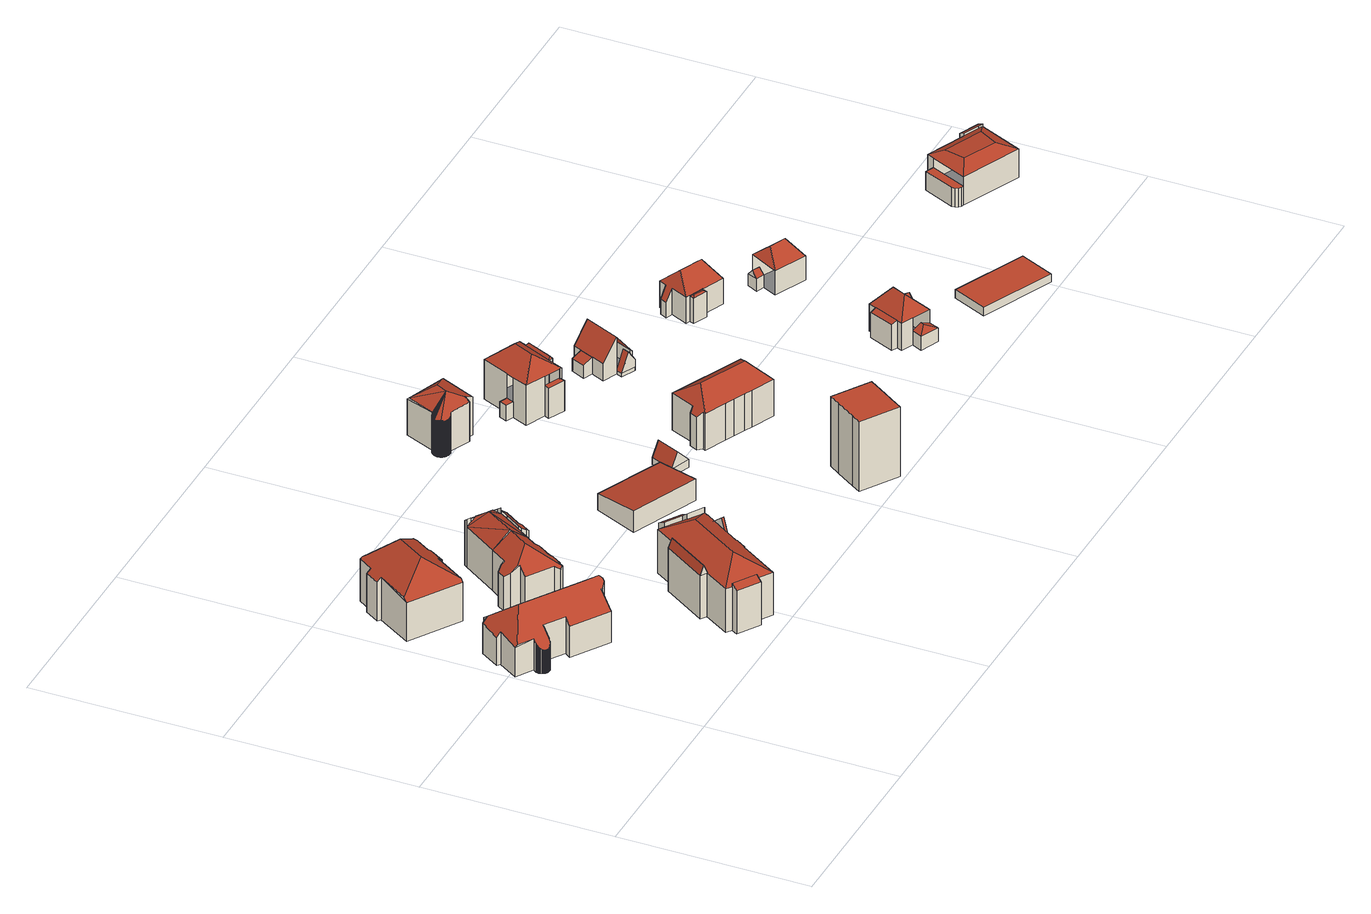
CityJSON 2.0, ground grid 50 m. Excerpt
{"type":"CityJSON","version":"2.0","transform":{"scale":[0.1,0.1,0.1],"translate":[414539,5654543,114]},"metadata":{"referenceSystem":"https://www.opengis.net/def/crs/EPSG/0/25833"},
"CityObjects":{
"building1":{"type":"Building","attributes":{"Dachtyp_tdc":"tdcFreeFormRoof","Gemeindeschluessel":14612000,"Dachneigung":41.17,"QualitaetDacherkennung":55,"Geometrietyp2DReferenz":"3000","measuredHeight":14.69,"function":"31001_9998","roofType":"5000"},"geometry":[{"type":"Solid","lod":"2","boundaries":[[[[0,1,2,3]],[[1,4,5,2]],[[4,6,7,5]],[[6,8,9,7]],[[8,10,11,9]],[[10,12,13,11]],[[12,14,15,13]],[[14,16,17,15]],[[16,18,19,17]],[[18,20,21,19]],[[20,22,23,21]],[[22,24,25,23]],[[24,26,27,25]],[[26,28,29,27]],[[28,30,31,29]],[[30,32,33,31]],[[32,34,35,33]],[[34,36,37,35]],[[36,38,39,37]],[[38,40,41,39]],[[40,42,43,41]],[[42,44,45,43]],[[44,46,47,45]],[[46,48,49,47]],[[48,50,51,49]],[[50,52,53,51]],[[52,54,55,53]],[[54,56,57,55]],[[56,58,59,57]],[[58,60,61,59]],[[60,62,63,61]],[[62,64,65,63]],[[64,66,67,65]],[[66,68,69,67]],[[68,70,71,69]],[[70,72,73,71]],[[72,74,75,73]],[[74,76,77,75]],[[76,78,79,77]],[[78,80,81,79]],[[80,82,83,81]],[[82,84,85,83]],[[84,86,87,85]],[[86,88,89,87]],[[88,90,91,89]],[[90,92,93,91]],[[92,94,95,93]],[[94,96,97,95]],[[96,98,99,97]],[[98,100,101,99]],[[100,102,103,101]],[[102,104,105,103]],[[104,106,107,105]],[[106,108,109,107]],[[108,110,111,109]],[[110,112,113,111]],[[112,114,115,113]],[[114,116,117,115]],[[116,118,119,117]],[[118,120,121,119]],[[120,122,123,121]],[[122,0,3,123]],[[124,125,122,120,118,116,114,126]],[[80,78,76,74,72,70,68,66,64,62,60,58,56,54,52,50,48,46,44,42,40,38,36,34,32,30,28,26,24,22,20,18,127,124,126,112,110,108,106,104,102,100,98,96,94,92,90,88,86,84,82]],[[127,16,14,12,10,8,6,4,1,0,125,124]],[[18,16,127]],[[114,112,126]],[[0,122,125]],[[3,2,5,7,9,11,13,15,17,19,21,23,25,27,29,31,33,35,37,39,41,43,45,47,49,51,53,55,57,59,61,63,65,67,69,71,73,75,77,79,81,83,85,87,89,91,93,95,97,99,101,103,105,107,109,111,113,115,117,119,121,123]]]],"semantics":{"surfaces":[{"type":"WallSurface"},{"type":"RoofSurface"},{"type":"GroundSurface"}],"values":[[0,0,0,0,0,0,0,0,0,0,0,0,0,0,0,0,0,0,0,0,0,0,0,0,0,0,0,0,0,0,0,0,0,0,0,0,0,0,0,0,0,0,0,0,0,0,0,0,0,0,0,0,0,0,0,0,0,0,0,0,0,0,1,1,1,0,0,0,2]]}}]},
"building2":{"type":"Building","attributes":{"Dachtyp_tdc":"tdcFreeFormRoof","Gemeindeschluessel":14612000,"Dachneigung":37.68,"QualitaetDacherkennung":58,"Geometrietyp2DReferenz":"3000","measuredHeight":17.73,"function":"31001_9998","roofType":"5000"},"geometry":[{"type":"Solid","lod":"2","boundaries":[[[[128,129,130,131]],[[129,132,133,130]],[[132,134,135,133]],[[134,136,137,135]],[[136,138,139,137]],[[138,140,141,139]],[[140,142,143,141]],[[142,144,145,143]],[[144,146,147,145]],[[146,148,149,147]],[[148,150,151,149]],[[150,152,153,151]],[[152,154,155,153]],[[154,156,157,155]],[[156,158,159,157]],[[158,128,131,159]],[[160,161,136,134,132,129,162]],[[148,163,164,165,150]],[[164,160,162,128,158,156,154,152,165]],[[140,138,161,160,164,163,146,144,142]],[[138,136,161]],[[129,128,162]],[[148,146,163]],[[152,150,165]],[[131,130,133,135,137,139,141,143,145,147,149,151,153,155,157,159]]]],"semantics":{"surfaces":[{"type":"WallSurface"},{"type":"RoofSurface"},{"type":"GroundSurface"}],"values":[[0,0,0,0,0,0,0,0,0,0,0,0,0,0,0,0,1,1,1,1,0,0,0,0,2]]}}]},
"building3":{"type":"Building","attributes":{"Dachtyp_tdc":"tdcFreeFormRoof","Gemeindeschluessel":14612000,"Dachneigung":38.93,"QualitaetDacherkennung":52,"Geometrietyp2DReferenz":"3000","measuredHeight":15,"function":"31001_9998","roofType":"5000"},"geometry":[{"type":"Solid","lod":"2","boundaries":[[[[166,167,168,169,170,171,172,173,174,175,176,177,178,179,180,181,182,183]],[[184,185,167,166]],[[185,186,168,167]],[[186,187,169,168]],[[187,188,170,169]],[[188,189,171,170]],[[189,190,172,171]],[[190,191,173,172]],[[191,192,174,173]],[[192,193,175,174]],[[193,194,176,175]],[[194,195,177,176]],[[195,196,178,177]],[[196,197,179,178]],[[197,198,180,179]],[[198,199,181,180]],[[199,200,182,181]],[[200,201,183,182]],[[201,184,166,183]],[[202,203,187,186,185,184,204]],[[197,196,195,194,205,202,204,201,200,199,198]],[[202,205,193,192,191,190,189,188,203]],[[188,187,203]],[[194,193,205]],[[184,201,204]]]],"semantics":{"surfaces":[{"type":"GroundSurface"},{"type":"WallSurface"},{"type":"RoofSurface"}],"values":[[0,1,1,1,1,1,1,1,1,1,1,1,1,1,1,1,1,1,1,2,2,2,1,1,1]]}}]},
"building4":{"type":"Building","attributes":{"Gemeindeschluessel":14612000,"Geometrietyp2DReferenz":"3000","function":"31001_9998","roofType":"9999"},"children":["building4-1","building4-2","building4-3","building4-4","building4-5"]},
"building4-1":{"type":"BuildingPart","attributes":{"Dachtyp_tdc":"tdcPolyFlatRoof","Dachneigung":31.34,"QualitaetDacherkennung":45,"Geometrietyp2DReferenz":"3000","measuredHeight":13.12,"roofType":"2100"},"parents":["building4"],"geometry":[{"type":"MultiSurface","lod":"2","boundaries":[[[206,207,208,209]],[[207,210,208]],[[211,212,213,214,215]],[[212,206,209,213]],[[212,211,207,206]],[[209,208,214,213]]],"semantics":{"surfaces":[{"type":"WallSurface"},{"type":"RoofSurface"},{"type":"GroundSurface"}],"values":[0,0,0,0,1,2]}}]},
"building4-2":{"type":"BuildingPart","attributes":{"Dachtyp_tdc":"tdcHipRoof","Dachneigung":33.01,"QualitaetDacherkennung":56,"Geometrietyp2DReferenz":"3000","measuredHeight":16.22,"roofType":"3200"},"parents":["building4"],"geometry":[{"type":"MultiSurface","lod":"2","boundaries":[[[216,217,218,219,220]],[[217,221,222,218]],[[221,223,224,222]],[[225,226,227,228,229]],[[230,231,232,233,234]],[[231,235,236,232]],[[235,237,238,236]],[[237,239,240,238]],[[239,241,242,240]],[[241,215,214,242]],[[210,243,208]],[[243,244,245,208]],[[244,246,247,245]],[[246,248,249,250,247]],[[244,243,210,215,241,251]],[[225,223,221,252]],[[241,239,237,235,231,230,253,254,226,225,252,251]],[[221,217,216,248,246,244,251,252]],[[219,218,222,224,229,228,233,232,236,238,240,242,214,208,245,247,250]]],"semantics":{"surfaces":[{"type":"WallSurface"},{"type":"RoofSurface"},{"type":"GroundSurface"}],"values":[0,0,0,0,0,0,0,0,0,0,0,0,0,0,1,1,1,1,2]}}]},
"building4-3":{"type":"BuildingPart","attributes":{"Dachtyp_tdc":"tdcFreeFormRoof","Dachneigung":68.47,"QualitaetDacherkennung":15,"Geometrietyp2DReferenz":"3000","measuredHeight":14.61,"roofType":"5000"},"parents":["building4"],"geometry":[{"type":"MultiSurface","lod":"2","boundaries":[[[249,255,256,250]],[[255,257,258,256]],[[257,220,219,258]],[[259,260,257,255]],[[259,255,249]],[[260,259,249,220]],[[260,220,257]],[[219,250,256,258]]],"semantics":{"surfaces":[{"type":"WallSurface"},{"type":"RoofSurface"},{"type":"GroundSurface"}],"values":[0,0,0,1,0,1,0,2]}}]},
"building4-4":{"type":"BuildingPart","attributes":{"Dachtyp_tdc":"tdcGableRoof","Dachneigung":66.18,"QualitaetDacherkennung":4,"Geometrietyp2DReferenz":"3000","measuredHeight":14.64,"roofType":"3100"},"parents":["building4"],"geometry":[{"type":"MultiSurface","lod":"2","boundaries":[[[227,261,262,228]],[[261,263,264,262]],[[263,234,233,264]],[[263,261,265]],[[261,227,254,266,265]],[[234,263,265,266,253]],[[228,262,264,233]]],"semantics":{"surfaces":[{"type":"WallSurface"},{"type":"RoofSurface"},{"type":"GroundSurface"}],"values":[0,0,0,0,1,1,2]}}]},
"building4-5":{"type":"BuildingPart","attributes":{"Dachtyp_tdc":"tdcPolyFlatRoof","Dachneigung":32.2,"QualitaetDacherkennung":43,"Geometrietyp2DReferenz":"3000","measuredHeight":13.48,"roofType":"2100"},"parents":["building4"],"geometry":[{"type":"MultiSurface","lod":"2","boundaries":[[[267,268,269,224,223]],[[267,270,271,272,273,268]],[[269,274,275,276,229,224]],[[268,273,274,269]],[[273,272,275,274]],[[272,271,276,275]],[[271,270,225,229,276]]],"semantics":{"surfaces":[{"type":"WallSurface"},{"type":"RoofSurface"},{"type":"GroundSurface"}],"values":[0,1,2,0,0,0,0]}}]},
"building5":{"type":"Building","attributes":{"Gemeindeschluessel":14612000,"Geometrietyp2DReferenz":"3000","function":"31001_9998","roofType":"9999"},"children":["building5-1","building5-2","building5-3"]},
"building5-1":{"type":"BuildingPart","attributes":{"Dachtyp_tdc":"tdcPolyFlatRoof","Dachneigung":37.74,"QualitaetDacherkennung":50,"Geometrietyp2DReferenz":"3000","measuredHeight":12.41,"roofType":"2100"},"parents":["building5"],"geometry":[{"type":"MultiSurface","lod":"2","boundaries":[[[277,278,279,280,281,282]],[[278,283,284,279]],[[283,285,286,284]],[[285,287,288,286]],[[287,289,290,288]],[[289,291,292,290]],[[291,293,294,292]],[[293,295,296,297,298,294]],[[293,291,289,287,285,283,278,277,295]],[[298,280,279,284,286,288,290,292,294]]],"semantics":{"surfaces":[{"type":"WallSurface"},{"type":"RoofSurface"},{"type":"GroundSurface"}],"values":[0,0,0,0,0,0,0,0,1,2]}}]},
"building5-2":{"type":"BuildingPart","attributes":{"Dachtyp_tdc":"tdcPolyFlatRoof","Dachneigung":37.06,"QualitaetDacherkennung":38,"Geometrietyp2DReferenz":"3000","measuredHeight":13.22,"roofType":"2100"},"parents":["building5"],"geometry":[{"type":"MultiSurface","lod":"2","boundaries":[[[299,300,301,302]],[[300,303,304,301]],[[303,305,306,304]],[[305,307,308,306]],[[307,309,310,308]],[[309,311,312,310]],[[311,313,314,315,316,312]],[[317,318,319,320,321]],[[317,322,323,313,311,309,307,305,303,300,299,318]],[[319,302,301,304,306,308,310,312,316,320]],[[318,299,302,319]]],"semantics":{"surfaces":[{"type":"WallSurface"},{"type":"RoofSurface"},{"type":"GroundSurface"}],"values":[0,0,0,0,0,0,0,0,1,2,0]}}]},
"building5-3":{"type":"BuildingPart","attributes":{"Dachtyp_tdc":"tdcGableAndHippedGRoof","Dachneigung":39.47,"QualitaetDacherkennung":71,"Geometrietyp2DReferenz":"3000","measuredHeight":15.18,"roofType":"9999"},"parents":["building5"],"geometry":[{"type":"MultiSurface","lod":"2","boundaries":[[[315,281,280,316]],[[297,324,176,298]],[[324,193,175,176]],[[193,321,320,175]],[[325,326,327,328]],[[326,322,321,327]],[[321,329,327]],[[329,321,193]],[[327,282,314,323,328]],[[327,194,296,282]],[[194,327,329]],[[297,296,194,324]],[[315,314,282,281]],[[324,194,329,193]],[[320,316,280,298,176,175]]],"semantics":{"surfaces":[{"type":"WallSurface"},{"type":"RoofSurface"},{"type":"GroundSurface"}],"values":[0,0,0,0,1,1,1,1,1,1,1,0,0,0,2]}}]},
"building6":{"type":"Building","attributes":{"Dachtyp_tdc":"tdcPolyFlatRoof","Gemeindeschluessel":14612000,"Dachneigung":6.39,"QualitaetDacherkennung":79,"Geometrietyp2DReferenz":"3000","measuredHeight":6,"function":"31001_9998","roofType":"2100"},"geometry":[{"type":"Solid","lod":"2","boundaries":[[[[330,331,332,333]],[[331,334,335,332]],[[334,336,337,335]],[[336,330,333,337]],[[336,334,331,330]],[[333,332,335,337]]]],"semantics":{"surfaces":[{"type":"WallSurface"},{"type":"RoofSurface"},{"type":"GroundSurface"}],"values":[[0,0,0,0,1,2]]}}]},
"building7":{"type":"Building","attributes":{"Dachtyp_tdc":"tdcGableRoof","Gemeindeschluessel":14612000,"Dachneigung":45.56,"QualitaetDacherkennung":6,"Geometrietyp2DReferenz":"3000","measuredHeight":5.97,"function":"31001_9998","roofType":"3100"},"geometry":[{"type":"Solid","lod":"2","boundaries":[[[[338,339,340,341]],[[339,342,343,340]],[[342,344,345,343]],[[344,338,341,345]],[[342,339,346]],[[338,344,347]],[[339,338,347,346]],[[344,342,346,347]],[[341,340,343,345]]]],"semantics":{"surfaces":[{"type":"WallSurface"},{"type":"RoofSurface"},{"type":"GroundSurface"}],"values":[[0,0,0,0,0,0,1,1,2]]}}]},
"building8":{"type":"Building","attributes":{"Dachtyp_tdc":"tdcPolyFlatRoof","Gemeindeschluessel":14612000,"Dachneigung":0,"QualitaetDacherkennung":51,"Geometrietyp2DReferenz":"3000","measuredHeight":19.6,"function":"31001_9998","roofType":"1000"},"geometry":[{"type":"Solid","lod":"2","boundaries":[[[[348,349,350,351]],[[349,352,353,350]],[[352,354,355,353]],[[354,356,357,355]],[[356,358,359,357]],[[358,360,361,359]],[[360,362,363,361]],[[362,348,351,363]],[[362,360,358,356,354,352,349,348]],[[351,350,353,355,357,359,361,363]]]],"semantics":{"surfaces":[{"type":"WallSurface"},{"type":"RoofSurface"},{"type":"GroundSurface"}],"values":[[0,0,0,0,0,0,0,0,1,2]]}}]},
"building9":{"type":"Building","attributes":{"Dachtyp_tdc":"tdcFreeFormRoof","Gemeindeschluessel":14612000,"Dachneigung":26.91,"QualitaetDacherkennung":63,"Geometrietyp2DReferenz":"3000","measuredHeight":13.45,"function":"31001_9998","roofType":"5000"},"geometry":[{"type":"Solid","lod":"2","boundaries":[[[[364,365,366,367]],[[365,368,369,366]],[[368,370,371,369]],[[370,372,373,371]],[[372,374,375,373]],[[374,376,377,375]],[[376,378,379,377]],[[378,380,381,379]],[[380,382,383,381]],[[382,384,385,383]],[[384,386,387,385]],[[386,388,389,387]],[[388,390,391,389]],[[390,392,393,391]],[[392,394,395,393]],[[394,396,397,395]],[[396,398,399,397]],[[398,400,401,399]],[[400,402,403,401]],[[402,404,405,403]],[[404,406,407,405]],[[406,408,409,407]],[[408,410,411,409]],[[410,412,413,411]],[[412,414,415,413]],[[416,417,418,419,420,421,422,423,424,425,426,427,428,429,430,431,432,433,434,435,436,437,438,439,440,441,442,443,444,445]],[[446,447,448,449]],[[450,451,447,446,418,417]],[[449,418,446]],[[414,418,449]],[[412,418,414]],[[410,418,412]],[[408,418,410]],[[406,418,408]],[[404,418,406]],[[402,418,404]],[[400,418,402]],[[398,418,400]],[[396,418,398]],[[394,418,396]],[[392,418,394]],[[390,418,392]],[[388,418,390]],[[386,418,388]],[[384,418,386]],[[384,419,418]],[[382,419,384]],[[382,452,419]],[[380,452,382]],[[380,364,452]],[[378,364,380]],[[378,365,364]],[[376,365,378]],[[376,368,365]],[[374,368,376]],[[374,370,368]],[[370,374,372]],[[416,450,417]],[[448,414,449]],[[415,453,454,455,456,457,458,459,460,461,462,463,464,465,466,467,468,469,470,471,472,473,474,475,476,477,478,479,480,481,482,483,484,485,367,366,369,371,373,375,377,379,381,383,385,387,389,391,393,395,397,399,401,403,405,407,409,411,413]],[[414,448,453,415]],[[448,447,454,453]],[[447,451,455,454]],[[451,450,456,455]],[[450,416,457,456]],[[416,445,458,457]],[[445,444,459,458]],[[444,443,460,459]],[[443,442,461,460]],[[442,441,462,461]],[[441,440,463,462]],[[440,439,464,463]],[[439,438,465,464]],[[438,437,466,465]],[[437,436,467,466]],[[436,435,468,467]],[[435,434,469,468]],[[434,433,470,469]],[[433,432,471,470]],[[432,431,472,471]],[[431,430,473,472]],[[430,429,474,473]],[[429,428,475,474]],[[428,427,476,475]],[[427,426,477,476]],[[426,425,478,477]],[[425,424,479,478]],[[424,423,480,479]],[[423,422,481,480]],[[422,421,482,481]],[[421,420,483,482]],[[420,419,484,483]],[[419,452,485,484]],[[452,364,367,485]]]],"semantics":{"surfaces":[{"type":"WallSurface"},{"type":"RoofSurface"},{"type":"GroundSurface"}],"values":[[0,0,0,0,0,0,0,0,0,0,0,0,0,0,0,0,0,0,0,0,0,0,0,0,0,1,1,1,1,1,1,1,1,1,1,1,1,1,1,1,1,1,1,1,1,1,1,1,1,1,1,1,1,1,1,1,1,0,0,2,0,0,0,0,0,0,0,0,0,0,0,0,0,0,0,0,0,0,0,0,0,0,0,0,0,0,0,0,0,0,0,0,0,0]]}}]},
"building10":{"type":"Building","attributes":{"Dachtyp_tdc":"tdcHipRoof","Gemeindeschluessel":14612000,"Dachneigung":34.28,"QualitaetDacherkennung":64,"Geometrietyp2DReferenz":"3000","measuredHeight":14.24,"function":"31001_9998","roofType":"3200"},"geometry":[{"type":"Solid","lod":"2","boundaries":[[[[486,487,488,489]],[[487,490,491,488]],[[490,492,493,491]],[[492,494,495,493]],[[494,496,497,495]],[[496,498,499,497]],[[498,500,501,499]],[[500,502,503,501]],[[502,504,505,503]],[[504,506,507,505]],[[506,508,509,507]],[[508,510,511,509]],[[510,512,513,511]],[[512,514,515,513]],[[514,516,517,515]],[[516,486,489,517]],[[512,510,508,506,504,502,518]],[[500,498,496,494,492,490,519]],[[502,500,519,518]],[[490,487,486,516,514,512,518,519]],[[489,488,491,493,495,497,499,501,503,505,507,509,511,513,515,517]]]],"semantics":{"surfaces":[{"type":"WallSurface"},{"type":"RoofSurface"},{"type":"GroundSurface"}],"values":[[0,0,0,0,0,0,0,0,0,0,0,0,0,0,0,0,1,1,1,1,2]]}}]},
"building11":{"type":"Building","attributes":{"Gemeindeschluessel":14612000,"Geometrietyp2DReferenz":"3000","function":"31001_9998","roofType":"9999"},"children":["building11-1","building11-2","building11-3","building11-4"]},
"building11-1":{"type":"BuildingPart","attributes":{"Dachtyp_tdc":"tdcFreeFormRoof","Dachneigung":53.97,"QualitaetDacherkennung":37,"Geometrietyp2DReferenz":"3000","measuredHeight":11.8,"roofType":"5000"},"parents":["building11"],"geometry":[{"type":"MultiSurface","lod":"2","boundaries":[[[520,521,522,523]],[[521,524,525,522]],[[524,526,527,525]],[[528,526,524]],[[529,528,524,521]],[[529,521,520]],[[528,529,520,526]],[[523,522,525,527]]],"semantics":{"surfaces":[{"type":"WallSurface"},{"type":"RoofSurface"},{"type":"GroundSurface"}],"values":[0,0,0,1,1,1,1,2]}}]},
"building11-2":{"type":"BuildingPart","attributes":{"Dachtyp_tdc":"tdcPolyFlatRoof","Dachneigung":0,"QualitaetDacherkennung":40,"Geometrietyp2DReferenz":"3000","measuredHeight":4.24,"roofType":"1000"},"parents":["building11"],"geometry":[{"type":"MultiSurface","lod":"2","boundaries":[[[530,531,532,533]],[[531,534,535,532]],[[534,536,537,535]],[[536,534,531,530]],[[533,532,535,537]]],"semantics":{"surfaces":[{"type":"WallSurface"},{"type":"RoofSurface"},{"type":"GroundSurface"}],"values":[0,0,0,1,2]}}]},
"building11-3":{"type":"BuildingPart","attributes":{"Dachtyp_tdc":"tdcFreeFormRoof","Dachneigung":36.94,"QualitaetDacherkennung":73,"Geometrietyp2DReferenz":"3000","measuredHeight":15.28,"roofType":"5000"},"parents":["building11"],"geometry":[{"type":"MultiSurface","lod":"2","boundaries":[[[538,539,540,537,536]],[[539,541,542,540]],[[541,543,523,542]],[[543,520,523]],[[526,544,545,527]],[[544,546,547,545]],[[546,548,549,550,547]],[[551,552,553]],[[551,554,555,552]],[[554,556,530,533,555]],[[544,526,520,543,541,557,558]],[[557,541,539]],[[558,557,539,538,556,554]],[[554,551,548,546,544,558]],[[533,537,540,542,523,527,545,547,550,552,555]]],"semantics":{"surfaces":[{"type":"WallSurface"},{"type":"RoofSurface"},{"type":"GroundSurface"}],"values":[0,0,0,0,0,0,0,0,0,0,1,1,1,1,2]}}]},
"building11-4":{"type":"BuildingPart","attributes":{"Dachtyp_tdc":"tdcPolyFlatRoof","Dachneigung":0,"QualitaetDacherkennung":39,"Geometrietyp2DReferenz":"3000","measuredHeight":8.52,"roofType":"1000"},"parents":["building11"],"geometry":[{"type":"MultiSurface","lod":"2","boundaries":[[[549,559,560,550]],[[559,561,562,560]],[[561,553,552,562]],[[561,559,549,553]],[[552,550,560,562]]],"semantics":{"surfaces":[{"type":"WallSurface"},{"type":"RoofSurface"},{"type":"GroundSurface"}],"values":[0,0,0,1,2]}}]},
"building12":{"type":"Building","attributes":{"Gemeindeschluessel":14612000,"Geometrietyp2DReferenz":"3000","function":"31001_9998","roofType":"9999"},"children":["building12-1","building12-2","building12-3"]},
"building12-1":{"type":"BuildingPart","attributes":{"Dachtyp_tdc":"tdcGableRoof","Dachneigung":51.95,"QualitaetDacherkennung":79,"Geometrietyp2DReferenz":"3000","measuredHeight":10.36,"roofType":"3100"},"parents":["building12"],"geometry":[{"type":"MultiSurface","lod":"2","boundaries":[[[563,564,565,566]],[[564,567,568,565]],[[569,570,571]],[[569,572,573,570]],[[572,574,575,573]],[[574,576,575]],[[577,578,579]],[[577,580,581,578]],[[580,582,583,581]],[[582,584,585,583]],[[584,586,587,585]],[[586,563,566,587]],[[582,580,577,574,572,569]],[[569,564,563,586,584,582]],[[566,565,570,573,575,578,581,583,585,587]]],"semantics":{"surfaces":[{"type":"WallSurface"},{"type":"RoofSurface"},{"type":"GroundSurface"}],"values":[0,0,0,0,0,0,0,0,0,0,0,0,1,1,2]}}]},
"building12-2":{"type":"BuildingPart","attributes":{"Dachtyp_tdc":"tdcPolyFlatRoof","Dachneigung":21.51,"QualitaetDacherkennung":56,"Geometrietyp2DReferenz":"3000","measuredHeight":4.68,"roofType":"2100"},"parents":["building12"],"geometry":[{"type":"MultiSurface","lod":"2","boundaries":[[[588,579,578,589]],[[579,588,590,576]],[[575,591,589,578]],[[576,590,591,575]],[[590,588,589,591]]],"semantics":{"surfaces":[{"type":"WallSurface"},{"type":"RoofSurface"},{"type":"GroundSurface"}],"values":[0,1,2,0,0]}}]},
"building12-3":{"type":"BuildingPart","attributes":{"Dachtyp_tdc":"tdcGableRoof","Dachneigung":68.07,"QualitaetDacherkennung":14,"Geometrietyp2DReferenz":"3000","measuredHeight":6.05,"roofType":"3100"},"parents":["building12"],"geometry":[{"type":"MultiSurface","lod":"2","boundaries":[[[568,592,593,565]],[[592,594,595,593]],[[594,571,570,595]],[[594,596,597,571]],[[567,597,596,598]],[[592,598,596,594]],[[568,567,598,592]],[[570,565,593,595]]],"semantics":{"surfaces":[{"type":"WallSurface"},{"type":"RoofSurface"},{"type":"GroundSurface"}],"values":[0,0,0,1,1,0,0,2]}}]},
"building13":{"type":"Building","attributes":{"Gemeindeschluessel":14612000,"Geometrietyp2DReferenz":"3000","function":"31001_9998","roofType":"9999"},"children":["building13-1","building13-2","building13-3","building13-4"]},
"building13-1":{"type":"BuildingPart","attributes":{"Dachtyp_tdc":"tdcGableRoof","Dachneigung":47.9,"QualitaetDacherkennung":7,"Geometrietyp2DReferenz":"3000","measuredHeight":7.34,"roofType":"3100"},"parents":["building13"],"geometry":[{"type":"MultiSurface","lod":"2","boundaries":[[[599,600,601,602]],[[600,603,604,601]],[[603,605,606,604]],[[603,600,607]],[[600,599,608,607]],[[605,603,607,608]],[[602,601,604,606]]],"semantics":{"surfaces":[{"type":"WallSurface"},{"type":"RoofSurface"},{"type":"GroundSurface"}],"values":[0,0,0,0,1,1,2]}}]},
"building13-2":{"type":"BuildingPart","attributes":{"Dachtyp_tdc":"tdcHipAndGableRoof","Dachneigung":32.19,"QualitaetDacherkennung":55,"Geometrietyp2DReferenz":"3000","measuredHeight":5.06,"roofType":"5000"},"parents":["building13"],"geometry":[{"type":"MultiSurface","lod":"2","boundaries":[[[609,610,611,612]],[[610,613,614,611]],[[613,615,616,614]],[[613,610,617]],[[610,609,618,617]],[[615,613,617,618]],[[612,611,614,616]]],"semantics":{"surfaces":[{"type":"WallSurface"},{"type":"RoofSurface"},{"type":"GroundSurface"}],"values":[0,0,0,1,1,1,2]}}]},
"building13-3":{"type":"BuildingPart","attributes":{"Dachtyp_tdc":"tdcPolyFlatRoof","Dachneigung":21.33,"QualitaetDacherkennung":34,"Geometrietyp2DReferenz":"3000","measuredHeight":7.7,"roofType":"2100"},"parents":["building13"],"geometry":[{"type":"MultiSurface","lod":"2","boundaries":[[[619,620,621,622,623]],[[620,624,625,621]],[[624,626,627,625]],[[626,628,627]],[[624,620,619,626]],[[622,621,625,627]]],"semantics":{"surfaces":[{"type":"WallSurface"},{"type":"RoofSurface"},{"type":"GroundSurface"}],"values":[0,0,0,0,1,2]}}]},
"building13-4":{"type":"BuildingPart","attributes":{"Dachtyp_tdc":"tdcHipRoof","Dachneigung":45.9,"QualitaetDacherkennung":77,"Geometrietyp2DReferenz":"3000","measuredHeight":12.15,"roofType":"3200"},"parents":["building13"],"geometry":[{"type":"MultiSurface","lod":"2","boundaries":[[[628,629,630,627]],[[629,631,632,630]],[[631,633,599,602,632]],[[634,635,609,612,606,605]],[[636,637,638,616,615]],[[637,623,622,638]],[[637,636,635,639]],[[631,629,640]],[[635,634,633,631,640,639]],[[629,628,623,637,639,640]],[[627,630,632,602,606,612,616,638,622]]],"semantics":{"surfaces":[{"type":"WallSurface"},{"type":"RoofSurface"},{"type":"GroundSurface"}],"values":[0,0,0,0,0,0,1,1,1,1,2]}}]},
"building14":{"type":"Building","attributes":{"Gemeindeschluessel":14612000,"Geometrietyp2DReferenz":"3000","function":"31001_9998","roofType":"9999"},"children":["building14-1","building14-2"]},
"building14-1":{"type":"BuildingPart","attributes":{"Dachtyp_tdc":"tdcHipRoof","Dachneigung":41.97,"QualitaetDacherkennung":66,"Geometrietyp2DReferenz":"3000","measuredHeight":11.47,"roofType":"3200"},"parents":["building14"],"geometry":[{"type":"MultiSurface","lod":"2","boundaries":[[[641,642,643,644]],[[642,645,646,643]],[[645,647,648,646]],[[647,649,650,648]],[[649,651,652,653,650]],[[654,655,656]],[[654,657,658,655]],[[657,659,660,658]],[[659,661,662,660]],[[661,663,664,662]],[[663,665,666,664]],[[665,667,668,666]],[[667,669,670,668]],[[669,671,672,670]],[[671,641,644,672]],[[667,665,663,661,659,657,673]],[[647,645,674]],[[657,654,651,649,647,674,673]],[[645,642,641,671,669,667,673,674]],[[644,643,646,648,650,653,655,658,660,662,664,666,668,670,672]]],"semantics":{"surfaces":[{"type":"WallSurface"},{"type":"RoofSurface"},{"type":"GroundSurface"}],"values":[0,0,0,0,0,0,0,0,0,0,0,0,0,0,0,1,1,1,1,2]}}]},
"building14-2":{"type":"BuildingPart","attributes":{"Dachtyp_tdc":"tdcFreeFormRoof","Dachneigung":27.48,"QualitaetDacherkennung":16,"Geometrietyp2DReferenz":"3000","measuredHeight":7.43,"roofType":"5000"},"parents":["building14"],"geometry":[{"type":"MultiSurface","lod":"2","boundaries":[[[675,676,677,650]],[[676,678,679,677]],[[678,656,655,679]],[[652,675,650,653]],[[680,656,678]],[[681,680,678,676]],[[681,676,675,652]],[[680,681,652,656]],[[650,677,679,655,653]]],"semantics":{"surfaces":[{"type":"WallSurface"},{"type":"RoofSurface"},{"type":"GroundSurface"}],"values":[0,0,0,0,1,1,1,1,2]}}]},
"building15":{"type":"Building","attributes":{"Gemeindeschluessel":14612000,"Geometrietyp2DReferenz":"3000","function":"31001_9998","roofType":"9999"},"children":["building15-1","building15-2"]},
"building15-1":{"type":"BuildingPart","attributes":{"Dachtyp_tdc":"tdcGableRoof","Dachneigung":43.41,"QualitaetDacherkennung":14,"Geometrietyp2DReferenz":"3000","measuredHeight":5,"roofType":"3100"},"parents":["building15"],"geometry":[{"type":"MultiSurface","lod":"2","boundaries":[[[682,683,684,685]],[[683,686,687,684]],[[686,688,689,687]],[[686,683,690]],[[683,682,691,690]],[[688,686,690,691]],[[685,684,687,689]]],"semantics":{"surfaces":[{"type":"WallSurface"},{"type":"RoofSurface"},{"type":"GroundSurface"}],"values":[0,0,0,0,1,1,2]}}]},
"building15-2":{"type":"BuildingPart","attributes":{"Dachtyp_tdc":"tdcHipRoof","Dachneigung":39.78,"QualitaetDacherkennung":74,"Geometrietyp2DReferenz":"3000","measuredHeight":10.37,"roofType":"3200"},"parents":["building15"],"geometry":[{"type":"MultiSurface","lod":"2","boundaries":[[[692,693,694,695]],[[693,696,697,694]],[[696,698,699,697]],[[696,693,700]],[[692,698,701]],[[693,692,701,700]],[[698,696,700,701]],[[695,694,697,699,685,689]]],"semantics":{"surfaces":[{"type":"WallSurface"},{"type":"RoofSurface"},{"type":"GroundSurface"}],"values":[0,0,0,1,1,1,1,2]}}]},
"building16":{"type":"Building","attributes":{"Dachtyp_tdc":"tdcPolyFlatRoof","Gemeindeschluessel":14612000,"Dachneigung":0,"QualitaetDacherkennung":94,"Geometrietyp2DReferenz":"3000","measuredHeight":2.31,"function":"31001_2463","roofType":"1000"},"geometry":[{"type":"Solid","lod":"2","boundaries":[[[[702,703,704,705]],[[703,706,707,704]],[[706,708,709,707]],[[708,702,705,709]],[[708,706,703,702]],[[705,704,707,709]]]],"semantics":{"surfaces":[{"type":"WallSurface"},{"type":"RoofSurface"},{"type":"GroundSurface"}],"values":[[0,0,0,0,1,2]]}}]},
"building17":{"type":"Building","attributes":{"Gemeindeschluessel":14612000,"Geometrietyp2DReferenz":"3000","function":"31001_9998","roofType":"9999"},"children":["building17-1","building17-2","building17-3"]},
"building17-1":{"type":"BuildingPart","attributes":{"Dachtyp_tdc":"tdcPolyFlatRoof","Dachneigung":25.23,"QualitaetDacherkennung":42,"Geometrietyp2DReferenz":"3000","measuredHeight":8.62,"roofType":"2100"},"parents":["building17"],"geometry":[{"type":"MultiSurface","lod":"2","boundaries":[[[710,711,712,713,714]],[[715,716,717,718,719]],[[716,710,714,717]],[[716,715,711,710]],[[714,713,718,717]]],"semantics":{"surfaces":[{"type":"WallSurface"},{"type":"RoofSurface"},{"type":"GroundSurface"}],"values":[0,0,0,1,2]}}]},
"building17-2":{"type":"BuildingPart","attributes":{"Dachtyp_tdc":"tdcCutTentRoof","Dachneigung":3.71,"QualitaetDacherkennung":77,"Geometrietyp2DReferenz":"3000","measuredHeight":9.71,"roofType":"9999"},"parents":["building17"],"geometry":[{"type":"MultiSurface","lod":"2","boundaries":[[[720,719,718,721]],[[712,722,723,713]],[[722,724,725,726,723]],[[727,728,729]],[[727,720,721,728]],[[712,719,720,730,731]],[[722,712,731,732]],[[724,722,732,733]],[[720,727,724,733,730]],[[733,732,731,730]],[[721,718,713,723,726,728]]],"semantics":{"surfaces":[{"type":"WallSurface"},{"type":"RoofSurface"},{"type":"GroundSurface"}],"values":[0,0,0,0,0,1,1,1,1,1,2]}}]},
"building17-3":{"type":"BuildingPart","attributes":{"Dachtyp_tdc":"tdcPolyFlatRoof","Dachneigung":0,"QualitaetDacherkennung":10,"Geometrietyp2DReferenz":"3000","measuredHeight":5.22,"roofType":"1000"},"parents":["building17"],"geometry":[{"type":"MultiSurface","lod":"2","boundaries":[[[734,735,736,737]],[[735,738,739,736]],[[738,740,741,739]],[[740,742,743,741]],[[742,729,728,743]],[[725,734,737,726]],[[725,729,742,740,738,735,734]],[[737,736,739,741,743,728,726]]],"semantics":{"surfaces":[{"type":"WallSurface"},{"type":"RoofSurface"},{"type":"GroundSurface"}],"values":[0,0,0,0,0,0,1,2]}}]}
},
"vertices":[
[78,597,95],[195,520,95],[195,520,6],[78,597,6],[181,500,115],[181,500,6],[195,491,115],[195,491,6],[198,496,110],[198,496,6],[290,437,110],[290,437,6],[289,436,111],[289,436,6],[265,399,148],[265,399,6],[268,397,148],[268,397,6],[271,381,147],[271,381,6],[267,376,141],[267,376,6],[252,372,131],[252,372,6],[248,375,131],[248,375,6],[224,338,93],[224,338,6],[129,401,93],[129,401,6],[139,416,109],[139,416,6],[87,450,109],[87,450,6],[72,428,86],[72,428,6],[71,427,84],[71,427,6],[70,426,83],[70,426,6],[70,425,82],[70,425,6],[69,424,81],[69,424,6],[68,423,80],[68,423,6],[67,423,79],[67,423,6],[66,422,78],[66,422,6],[64,421,77],[64,421,6],[63,421,77],[63,421,6],[62,421,76],[62,421,6],[61,420,75],[61,420,6],[60,420,74],[60,420,6],[58,420,73],[58,420,6],[57,420,73],[57,420,6],[56,420,72],[56,420,6],[55,420,72],[55,420,6],[54,420,71],[54,420,6],[52,421,71],[52,421,6],[51,421,71],[51,421,6],[50,422,71],[50,422,6],[49,422,70],[49,422,6],[48,423,70],[48,423,6],[47,424,70],[47,424,6],[46,424,71],[46,424,6],[45,425,71],[45,425,6],[44,426,71],[44,426,6],[43,428,72],[43,428,6],[42,429,72],[42,429,6],[41,431,73],[41,431,6],[41,432,74],[41,432,6],[40,434,75],[40,434,6],[40,436,76],[40,436,6],[39,438,77],[39,438,6],[39,439,78],[39,439,6],[39,441,79],[39,441,6],[40,442,81],[40,442,6],[40,444,82],[40,444,6],[40,446,84],[40,446,6],[46,455,93],[46,455,6],[3,483,87],[3,483,6],[37,535,96],[37,535,6],[28,541,84],[28,541,6],[60,591,92],[60,591,6],[70,585,105],[70,585,6],[83,512,152],[71,586,105],[8,480,93],[269,390,152],
[143,941,122],[168,924,127],[168,924,4],[143,941,4],[176,936,112],[176,936,4],[255,885,111],[255,885,4],[246,871,128],[246,871,4],[272,854,119],[272,854,4],[248,817,119],[248,817,4],[257,812,111],[257,812,4],[232,773,111],[232,773,4],[223,779,119],[223,779,4],[167,691,111],[167,691,4],[36,775,112],[36,775,4],[93,865,122],[93,865,4],[84,871,112],[84,871,4],[108,909,112],[108,909,4],[118,903,122],[118,903,4],[177,855,181],[263,861,128],[148,937,127],[170,696,119],[129,780,181],[40,782,122],
[333,516,2],[328,530,2],[261,574,2],[273,592,2],[251,606,2],[245,622,2],[259,642,2],[276,642,2],[283,637,2],[313,681,2],[393,628,2],[377,604,2],[389,596,2],[366,561,2],[375,555,2],[359,529,2],[355,532,2],[346,517,2],[333,516,94],[328,530,102],[261,574,102],[273,592,122],[251,606,108],[245,622,98],[259,642,98],[276,642,109],[283,637,115],[313,681,114],[393,628,116],[377,604,116],[389,596,104],[366,561,103],[375,555,94],[359,529,93],[355,532,97],[346,517,96],[319,600,152],[267,596,122],[342,517,99],[356,653,152],
[379,89,125],[388,104,136],[388,104,5],[379,89,5],[388,104,127],[446,68,136],[436,52,125],[436,52,5],[446,68,5],[446,68,125],
[491,295,127],[491,294,127],[491,294,5],[491,295,5],[491,295,126],[533,360,127],[533,360,5],[548,350,127],[548,350,5],[643,289,125],[638,280,125],[638,280,100],[638,280,5],[643,289,5],[583,195,124],[572,178,124],[572,178,5],[583,195,5],[583,195,63],[575,176,122],[575,176,5],[557,148,122],[557,148,5],[554,150,124],[554,150,5],[485,43,124],[485,43,5],[388,104,126],[373,114,127],[373,114,5],[416,181,127],[416,181,5],[417,180,127],[417,180,126],[417,180,5],[467,137,167],[553,271,167],[598,218,124],[622,256,125],
[400,191,126],[400,191,5],[474,306,126],[474,306,5],[408,186,151],[482,300,151],
[643,277,100],[643,277,5],[588,192,63],[588,192,5],[609,225,152],[604,228,152],
[548,350,140],[561,370,125],[561,370,5],[643,289,140],[645,291,138],[605,317,138],[616,334,125],[616,334,5],[605,317,5],[645,291,5],
[456,722,126],[467,715,116],[467,715,2],[456,722,2],[456,722,114],[456,722,117],[439,673,116],[439,673,2],[448,666,107],[448,666,2],[434,646,107],[434,646,2],[432,642,107],[432,642,2],[423,648,115],[423,648,2],[420,643,116],[420,643,2],[408,650,126],[408,650,116],[408,650,114],[408,650,2],
[397,774,127],[400,779,122],[400,779,2],[397,774,2],[410,772,122],[410,772,2],[414,779,116],[414,779,2],[439,762,116],[439,762,2],[435,756,122],[435,756,2],[462,737,122],[462,737,2],[454,724,134],[454,724,119],[454,724,114],[454,724,2],[377,776,134],[382,783,127],[382,783,2],[377,776,2],[377,776,114],[397,762,134],[437,735,134],
[393,628,114],[401,760,135],[398,762,135],[404,730,154],[437,736,135],[353,654,154],
[655,476,71],[705,590,57],[705,590,11],[655,476,11],[883,512,57],[883,512,11],[835,399,71],[835,399,11],
[981,531,33],[955,471,32],[955,471,9],[981,531,9],[904,492,29],[904,492,9],[931,553,29],[931,553,9],[922,485,69],[948,546,69],
[1123,8,205],[1027,69,205],[1027,69,9],[1123,8,9],[1043,93,205],[1043,93,9],[1077,144,205],[1077,144,9],[1096,173,205],[1096,173,9],[1191,112,205],[1191,112,9],[1157,60,205],[1157,60,9],[1144,41,205],[1144,41,9],
[761,1018,107],[761,1020,107],[761,1020,5],[761,1018,5],[760,1021,106],[760,1021,5],[760,1023,106],[760,1023,5],[760,1024,106],[760,1024,5],[760,1026,105],[760,1026,5],[760,1027,105],[760,1027,5],[761,1029,105],[761,1029,5],[761,1030,105],[761,1030,5],[762,1031,105],[762,1031,5],[762,1033,105],[762,1033,5],[763,1034,105],[763,1034,5],[764,1035,105],[764,1035,5],[765,1037,105],[765,1037,5],[766,1038,105],[766,1038,5],[767,1039,106],[767,1039,5],[768,1040,106],[768,1040,5],[769,1041,106],[769,1041,5],[770,1042,107],[770,1042,5],[771,1043,107],[771,1043,5],[773,1043,108],[773,1043,5],[774,1044,108],[774,1044,5],[776,1044,109],[776,1044,5],[777,1045,109],[777,1045,5],[779,1045,110],[779,1045,5],[780,1045,111],[780,1045,5],[849,982,116],[854,995,123],[837,1036,139],[762,1015,108],[762,1014,108],[763,1012,108],[764,1011,107],[765,1010,107],[766,1009,106],[767,1008,106],[768,1007,106],[769,1006,106],[770,1005,106],[772,1004,106],[773,1004,106],[775,1003,106],[776,1003,106],[777,1002,106],[779,1002,107],[780,1002,107],[782,1002,107],[784,1002,108],[785,1002,108],[786,1002,109],[788,1002,109],[789,1003,110],[791,1004,111],[792,1004,111],[793,1005,112],[795,1006,113],[850,1065,139],[918,1081,111],[814,1125,105],[812,1119,111],[855,996,123],[877,987,111],[761,1017,108],[814,1125,5],[918,1081,5],[877,987,5],[855,996,5],[849,982,5],[795,1006,5],[793,1005,5],[792,1004,5],[791,1004,5],[789,1003,5],[788,1002,5],[786,1002,5],[785,1002,5],[784,1002,5],[782,1002,5],[780,1002,5],[779,1002,5],[777,1002,5],[776,1003,5],[775,1003,5],[773,1004,5],[772,1004,5],[770,1005,5],[769,1006,5],[768,1007,5],[767,1008,5],[766,1009,5],[765,1010,5],[764,1011,5],[763,1012,5],[762,1014,5],[762,1015,5],[761,1017,5],
[1114,428,114],[1091,438,114],[1091,438,11],[1114,428,11],[1032,464,114],[1032,464,11],[1036,471,114],[1036,471,11],[1027,483,101],[1027,483,11],[1037,504,102],[1037,504,11],[1050,504,114],[1050,504,11],[1079,569,114],[1079,569,11],[1273,483,114],[1273,483,11],[1245,419,114],[1245,419,11],[1253,408,101],[1253,408,11],[1244,388,102],[1244,388,11],[1232,388,114],[1232,388,11],[1227,378,114],[1227,378,11],[1166,405,114],[1166,405,11],[1145,414,114],[1145,414,11],[1216,446,154],[1091,502,154],
[1120,962,113],[1129,958,113],[1129,958,2],[1120,962,2],[1095,882,113],[1095,882,2],[1086,886,113],[1086,886,2],[1093,888,120],[1123,955,120],
[985,932,45],[965,941,45],[965,941,2],[985,932,2],[974,962,45],[974,962,2],[995,953,45],[995,953,2],
[995,953,113],[1027,1025,113],[1027,1025,2],[1128,980,113],[1128,980,2],[1120,962,114],[1069,847,113],[1069,847,2],[1065,849,113],[1065,849,2],[1064,849,113],[1064,849,87],[1064,849,2],[1021,868,113],[1021,868,2],[1021,868,87],[968,892,113],[968,892,2],[985,932,113],[1059,962,155],[1036,910,155],
[1059,835,87],[1059,835,2],[1015,855,87],[1015,855,2],
[1278,762,55],[1273,765,62],[1273,765,12],[1278,762,12],[1273,765,43],[1273,765,21],[1235,781,115],[1235,781,12],[1235,781,21],[1196,798,59],[1196,798,12],[1212,833,59],[1212,833,12],[1212,833,58],[1227,870,59],[1227,870,12],[1227,870,58],[1237,891,59],[1237,891,12],[1276,875,115],[1276,875,12],[1319,856,54],[1319,856,12],[1308,830,54],[1308,830,12],
[1203,880,48],[1203,880,12],[1187,844,48],[1187,844,12],
[1266,749,21],[1266,749,12],[1229,766,21],[1229,766,12],[1248,757,72],[1254,773,72],[1266,749,43],
[1717,277,74],[1731,271,74],[1731,271,11],[1717,277,11],[1717,238,60],[1717,238,11],[1703,243,60],[1703,243,11],[1725,258,84],[1712,264,84],
[1678,184,49],[1667,157,49],[1667,157,11],[1678,184,11],[1617,178,50],[1617,178,11],[1629,205,50],[1629,205,11],[1649,186,62],[1653,195,62],
[1603,233,88],[1588,240,82],[1588,240,11],[1603,233,11],[1603,233,87],[1616,307,82],[1616,307,11],[1631,300,88],[1631,300,11],[1631,300,87],
[1640,321,87],[1640,321,11],[1721,286,85],[1721,286,11],[1717,277,85],[1703,243,86],[1678,184,86],[1629,205,87],[1597,219,87],[1597,219,11],[1650,235,132],[1666,272,132],
[1611,771,84],[1609,767,88],[1609,767,13],[1611,771,13],[1633,757,88],[1633,757,13],[1599,675,85],[1599,675,13],[1540,699,85],[1540,699,13],[1540,700,86],[1540,700,84],[1540,700,13],[1502,716,86],[1502,716,13],[1502,716,84],[1491,720,86],[1491,720,13],[1510,765,87],[1510,765,13],[1493,772,54],[1493,772,13],[1501,790,55],[1501,790,13],[1517,784,87],[1517,784,13],[1525,803,88],[1525,803,13],[1553,791,88],[1553,791,13],[1555,795,84],[1555,795,13],[1529,753,128],[1592,726,128],
[1540,699,84],[1535,688,84],[1535,688,13],[1497,704,84],[1497,704,13],[1506,708,87],[1532,696,87],
[1703,618,46],[1682,627,46],[1682,627,11],[1703,618,11],[1695,655,44],[1695,655,11],[1715,646,44],[1715,646,11],[1689,642,61],[1709,633,61],
[1718,654,84],[1805,615,84],[1805,615,11],[1718,654,11],[1772,543,78],[1772,543,11],[1686,582,78],[1686,582,11],[1768,593,115],[1725,612,115],
[2000,20,33],[1808,105,33],[1808,105,10],[2000,20,10],[1849,196,33],[1849,196,10],[2041,111,33],[2041,111,10],
[2416,394,92],[2411,381,99],[2411,381,92],[2411,381,13],[2416,394,13],[2357,405,99],[2363,418,92],[2363,418,13],[2357,405,13],[2357,405,92],
[2253,450,92],[2253,450,13],[2360,266,92],[2360,266,13],[2203,335,92],[2203,335,65],[2203,335,13],[2245,432,92],[2245,432,13],[2245,432,65],[2267,411,107],[2371,366,107],[2340,315,110],[2251,355,110],
[2196,338,65],[2191,343,65],[2191,343,13],[2196,338,13],[2187,350,65],[2187,350,13],[2187,358,65],[2187,358,13],[2224,441,65],[2224,441,13]
]}
